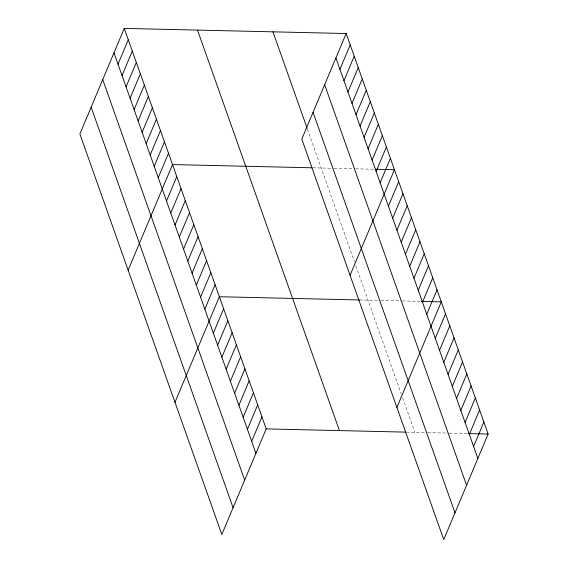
<?xml version="1.0" encoding="UTF-8"?>
<svg xmlns="http://www.w3.org/2000/svg" width="568" height="568" viewBox="0 0 568 568"><rect width="100%" height="100%" fill="white"/><g stroke="black" fill="none" stroke-linecap="round" stroke-linejoin="round"><path stroke-width="0.43" stroke-dasharray="2.84 2.13" d="M312.819 167.808L333.267 168.284M334.126 168.305L354.808 168.781M355.667 168.802L373.758 169.221M359.665 299.975L380.106 300.444M380.972 300.465L401.647 300.948M402.506 300.962L420.604 301.381M406.503 432.141L426.951 432.61M427.81 432.631L448.486 433.107M449.352 433.128L468.302 433.569M307.416 129.099L354.418 261.72M355.838 265.725L401.264 393.887M402.684 397.891L414.889 432.333"/><path stroke-width="0.85" d="M124.257 28.4L79.882 133.977L221.825 534.474L266.207 428.897L124.257 28.4L346.175 33.526L488.118 434.023L443.743 539.6L301.793 139.103L346.175 33.526M118.009 64.177L128.283 39.746M122.035 75.53L132.301 51.092M126.053 86.876L136.327 62.444M130.079 98.221L140.346 73.79M134.098 109.567L144.371 85.136M138.123 120.913L148.39 96.482M142.142 132.266L152.409 107.835M146.161 143.612L156.434 119.181M150.186 154.957L160.453 130.526M154.205 166.303L164.479 141.872M158.231 177.656L168.497 153.218M128.141 270.148L172.523 164.571L311.981 167.794M166.509 201.015L176.776 176.584M170.769 213.028L181.036 188.597M175.022 225.049L185.296 200.611M179.282 237.062L189.556 212.631M183.542 249.075L193.816 224.644M187.802 261.088L198.069 236.657M192.062 273.101L202.329 248.67M196.315 285.122L206.589 260.691M200.575 297.135L210.849 272.704M204.835 309.148L215.102 284.717M174.979 402.307L219.362 296.73L359.665 299.975M213.348 333.182L223.622 308.751M217.608 345.195L227.882 320.764M339.927 69.31L350.2 44.879M221.868 357.208L232.134 332.777M343.952 80.656L354.219 56.225M226.128 369.221L236.394 344.79M347.971 92.002L358.245 67.571M230.381 381.242L240.654 356.803M351.99 103.348L362.263 78.916M234.641 393.255L244.914 368.824M356.015 114.701L366.282 90.262M238.901 405.268L249.167 380.837M360.034 126.046L370.308 101.615M243.161 417.281L253.427 392.85M364.06 137.392L374.326 112.961M247.414 429.301L257.687 404.863M368.078 148.738L378.352 124.307M251.674 441.315L261.947 416.884M372.104 160.084L382.37 135.653M376.123 171.437L386.396 147.006M380.148 182.782L390.415 158.351M350.058 275.274L394.44 169.697L375.483 169.257M388.427 206.141L398.693 181.71M392.687 218.162L402.953 193.724M396.94 230.175L407.213 205.744M401.2 242.188L411.473 217.757M405.46 254.201L415.726 229.77M409.72 266.222L419.986 241.783M413.973 278.235L424.246 253.804M418.233 290.248L428.506 265.817M422.493 302.261L432.759 277.83M426.753 314.274L437.019 289.843M396.897 407.433L441.279 301.864L421.463 301.402M435.265 338.308L445.539 313.877M439.525 350.321L449.792 325.89M443.785 362.334L454.052 337.903M448.038 374.355L458.312 349.923M452.298 386.368L462.572 361.937M456.558 398.381L466.825 373.95M460.818 410.394L471.085 385.963M465.071 422.415L475.345 397.976M469.331 434.428L479.605 409.997M473.591 446.441L483.865 422.01M266.207 428.897L405.666 432.12M468.302 433.569L488.118 434.023M335.908 57.957L477.851 458.454M324.647 84.738L466.591 485.235M313.053 112.329L454.996 512.826M272.945 31.836L307.132 128.29M197.494 30.09L339.437 430.587M113.99 52.831L255.934 453.328M102.737 79.612L244.68 480.102M91.136 107.196L233.079 507.693"/></g></svg>
